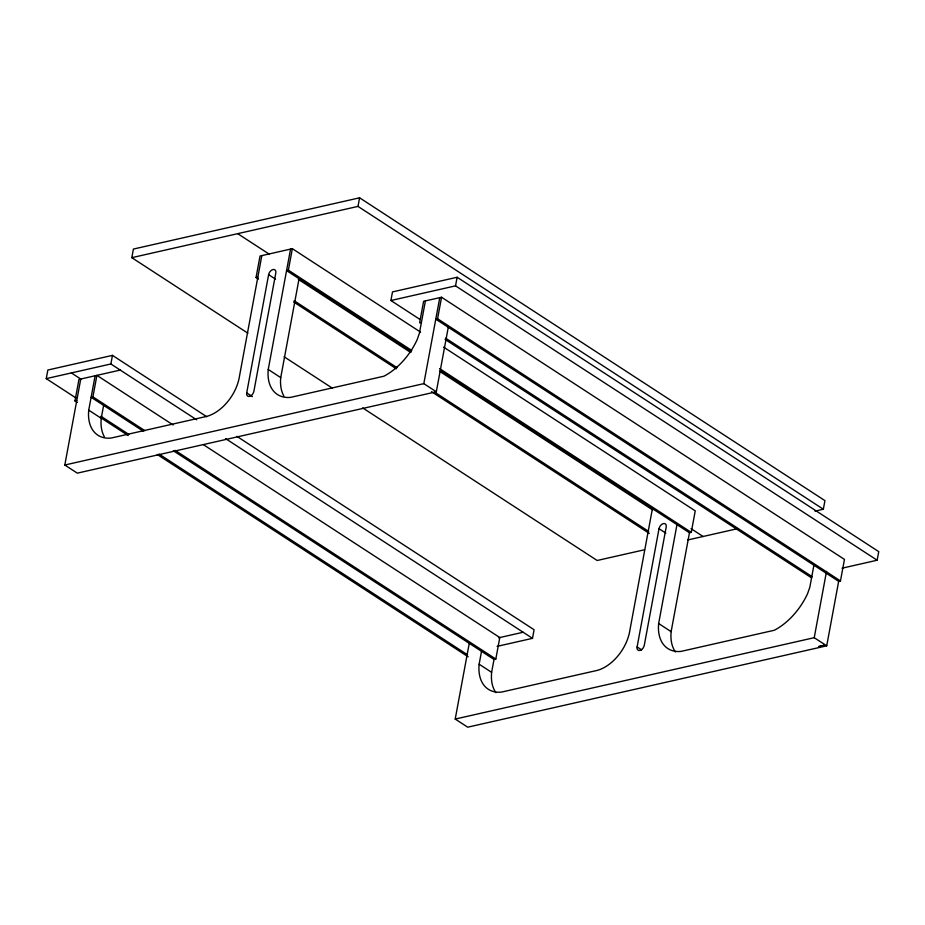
<?xml version="1.0" encoding="UTF-8"?>
<svg xmlns="http://www.w3.org/2000/svg" width="925" height="925" viewBox="0 0 925 925"><rect width="100%" height="100%" fill="white"/><g stroke="black" fill="none" stroke-linecap="round" stroke-linejoin="round"><path stroke-width="1.39" d="M824.082 645.234L824.545 645.245M76.451 398.282L46.25 378.626L47.846 370.023L112.468 355.373L206.703 416.701M77.388 402.502L74.971 400.93L78.96 379.435L120.238 370.069M448.336 326.93L436.322 391.772L77.307 473.149L64.808 465.021L80.752 379.03M261.833 255.601L239.517 375.989A36.907 23.449 -56.9 0 1 204.425 416.897L111.081 438.057A43.302 27.507 -56.9 0 1 88.731 410.168L95.113 375.77M143.155 431.119L91.124 397.264L92.916 396.86L96.905 375.365L173.125 424.968M46.25 378.626L110.873 363.976L112.468 355.373M104.34 436.773A43.302 27.507 -56.9 0 1 101.23 418.297L103.773 404.537M247.854 333.185L131.812 257.67L133.408 249.068L359.582 197.811L824.938 500.633L823.343 509.236L814.96 511.132M258.48 279.084L256.052 277.512L260.041 256.017L292.346 248.686L420.597 332.144M246.709 392.894L268.62 274.656A4.822 3.064 -56.9 0 1 273.002 269.545A4.822 3.064 -56.9 0 1 275.8 273.037L253.889 391.275A4.822 3.064 -56.9 0 1 249.496 396.386A4.822 3.064 -56.9 0 1 246.709 392.894L252.386 396.594M425.408 300.914L419.407 333.231L417.198 339.591A55.084 34.988 -56.9 0 1 383.933 376.209L290.589 397.368A43.417 27.588 -56.9 0 1 268.238 369.48L290.554 249.091M411.186 351.685L286.565 270.597L288.369 270.181L292.346 248.686M283.871 396.073A43.417 27.588 -56.9 0 1 280.738 377.608L299.11 278.471M131.812 257.67L357.987 206.402L359.582 197.811M419.892 319.379L390.905 300.509L392.501 291.907L457.123 277.257L878.75 551.635L877.154 560.226L842.039 568.193M64.808 465.021L423.823 383.644L439.768 297.653M437.571 318.743L441.56 297.249L844.456 559.417L840.467 580.923L838.674 581.328L435.779 319.148L437.571 318.743L840.467 580.923M390.905 300.509L455.528 285.86L457.123 277.257M838.732 580.969L826.719 645.823L467.703 727.189L455.216 719.06L469.322 642.944M652.229 509.652L629.925 630.041A36.907 23.449 -56.9 0 1 594.821 670.937L501.477 692.097A43.302 27.507 -56.9 0 1 479.138 664.208L481.682 650.46M495.927 692.686A43.302 27.507 -56.9 0 1 491.626 672.348L494.181 658.588M173.403 450.81L494.019 659.444L495.812 659.039L499.801 637.545L203.373 444.647M497.095 646.367L532.499 638.343L534.095 629.752L236.904 436.357M637.105 646.945L659.016 528.707A4.822 3.064 -56.9 0 1 663.41 523.596A4.822 3.064 -56.9 0 1 666.197 527.077L644.286 645.315A4.822 3.064 -56.9 0 1 639.903 650.425A4.822 3.064 -56.9 0 1 637.105 646.945L641.649 649.905M813.977 564.793L809.814 587.283L807.594 593.63A55.084 34.988 -56.9 0 1 774.329 630.26L680.985 651.408A43.417 27.588 -56.9 0 1 658.646 623.531L677.019 524.382M675.458 651.975A43.417 27.588 -56.9 0 1 671.134 631.659L689.507 532.511M440.231 370.578L689.46 532.765L691.253 532.361L695.242 510.866L443.584 347.106M455.216 719.06L814.231 637.695L826.511 571.43M818.648 646.448L820.475 646.425M819.041 646.841L819.666 646.494M820.371 646.402L819.7 646.61M820.278 646.402L821.319 645.881M820.706 646.332C823.712 645.8 819.562 646.471 821.458 646.159M820.857 646.159L821.342 646.332M822.232 645.673L824.082 645.465M822.822 645.627L824.406 645.65M823.874 645.245L823.412 645.858M823.181 645.546L823.967 645.719M822.302 645.974L821.735 646.008M819.515 646.436L820.683 646.425M823.655 645.442L823.111 645.569M820.926 645.962L821.516 645.847M256.052 277.512L257.844 277.107M441.56 297.249L423.604 301.319L419.626 322.813L421.418 322.409M74.971 400.93L76.763 400.525M644.552 549.751L597.168 560.492L362.681 407.902M687.749 539.969L738.034 528.568M498.621 637.811L523.134 632.249M823.273 645.87L822.845 645.534M821.955 645.904L821.25 645.904M357.987 206.402L823.343 509.236M455.528 285.86L877.154 560.226M445.619 338.157L812.208 576.714M445.029 339.348L811.63 577.905M237.725 233.667L269.152 254.121M690.987 528.626L703.081 536.488M288.369 270.181L411.775 350.494M439.606 368.601L691.253 532.361M298.278 279.315L410.746 352.506M439.78 371.399L652.634 509.906M268.62 274.656L275.43 279.096M659.016 528.707L665.838 533.147M423.823 383.644L436.322 391.772M814.231 637.695L826.719 645.823M294.15 300.717L396.987 367.641M434.496 392.05L648.645 531.401M293.56 301.92L396.397 368.832M431.489 391.668L649.269 533.39M284.114 356.772L332.457 388.234M268.238 369.48L280.738 377.608M658.646 623.531L671.134 631.659M110.873 363.976L196.643 419.8M225.503 438.566L532.499 638.343M71.375 372.925L81.042 379.215M92.916 396.86L144.947 430.715M175.195 450.394L495.812 659.039M100.964 416.273L128.795 434.38M159.042 454.059L467.564 654.831M100.374 417.464L128.205 435.571M157.238 454.464L468.189 656.808M88.731 410.168L101.23 418.297M479.138 664.208L491.626 672.348"/></g></svg>
